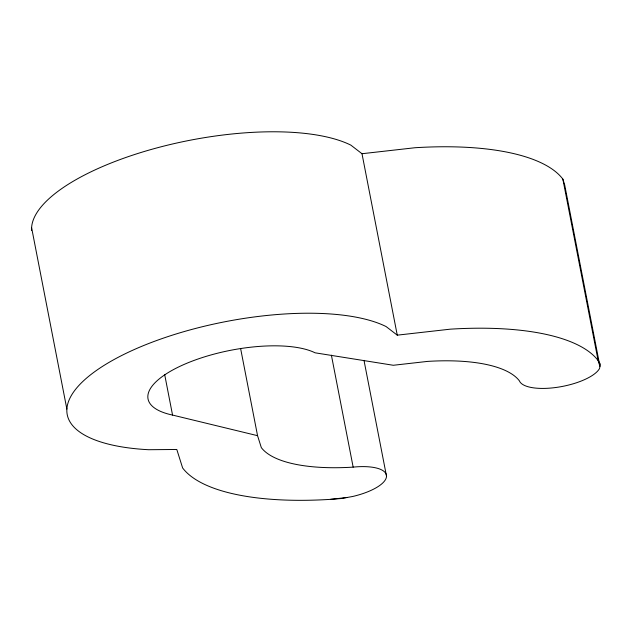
<?xml version="1.0" encoding="UTF-8"?>
<svg xmlns="http://www.w3.org/2000/svg" width="632" height="632" viewBox="0 0 632 632"><rect width="100%" height="100%" fill="white"/><g stroke="black" fill="none" stroke-linecap="round" stroke-linejoin="round"><path stroke-width="0.95" d="M31.608 230.506A172.892 61.114 -11 0 1 157.51 147.738A172.892 61.114 -11 0 1 350.847 145.131L361.994 153.718L415.027 147.73A217.353 76.828 -11 0 1 562.859 179.117L564.692 184.947L599.397 363.495M386.507 476.18A41.38 14.631 -11 0 1 352.743 496.468L341.438 498.514L330.465 499.359A217.353 76.828 -11 0 1 182.632 467.964L176.802 449.478L148.639 449.715A172.892 61.114 -11 0 1 119.345 356.709A172.892 61.114 -11 0 1 386.113 326.57L397.259 335.158L450.292 329.169A217.353 76.828 -11 0 1 598.125 360.564L600.4 364.222L599.539 368.488A41.38 14.631 -11 0 1 558.167 387.163A41.38 14.631 -11 0 1 519.433 380.906A135.019 47.724 -11 0 0 427.595 361.401L393.317 365.272L315.084 352.814A90.566 32.011 -11 0 0 184.275 364.356A90.566 32.011 -11 0 0 172.552 415.074L257.556 435.677L261.324 447.622A135.019 47.724 -11 0 0 353.154 467.127A41.38 14.631 -11 0 1 386.507 476.18L364 360.366M330.465 499.359L347.181 497.471M599.958 366.386L598.125 360.564L562.859 179.117M361.994 153.718L397.259 335.158M331.397 355.176L353.154 467.127M240.673 348.817L257.556 435.677M164.675 374.539L172.552 415.074M31.6 227.654L66.866 409.094"/></g></svg>
